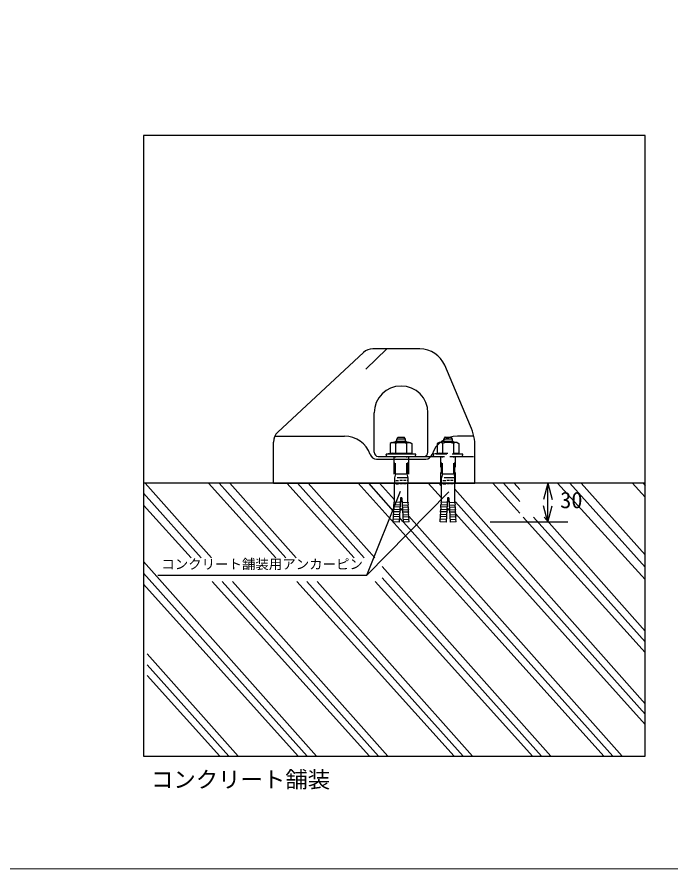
# Model space of a CAD drawing. Units: millimetres, scale not verified. Extents: x -1224 to 1080, y -808 to 808.
# Drawn here: x -396 to 188, y -808 to -46 of the extents above; entities that cross this region are included whole.
import ezdxf
from ezdxf.enums import TextEntityAlignment as Align

# ---------------------------------------------------------------- set-up
doc = ezdxf.new("R2010")
doc.units = ezdxf.units.MM
doc.header["$LTSCALE"] = 8
doc.linetypes.add('DASHED1', pattern=[1.8, 1.2, -0.6])
doc.linetypes.add('DASHED2', pattern=[3, 2, -1])
doc.layers.add('0-0', color=7, linetype='Continuous', lineweight=18)
doc.layers.add('0-1', color=7, linetype='Continuous')
doc.styles.add('ＭＳ ゴシック', font='')
doc.styles.get('ＭＳ ゴシック').set_extended_font_data('MS Gothic')

msp = doc.modelspace()

# ---------------------------------------------------------------- linework, layer by layer
at = {"layer": '0-0'}
msp.add_line((-1223.981, -807.668), (1080.019, -807.668), dxfattribs=at)
msp.add_lwpolyline([(-1223.981, -807.668), (1080.019, -807.668), (1080.019, 808.332), (-1223.981, 808.332)], close=True, dxfattribs=at)
at = {"layer": '0-1'}
for p, q in [((164.554, -152.296), (-283.525, -152.296)), ((164.554, -152.296), (-283.525, -152.296)), ((164.554, -152.296), (-283.525, -152.296)), ((-283.525, -152.296), (-283.525, -706.981)), ((164.554, -706.981), (164.554, -152.296)), ((164.554, -706.981), (164.554, -152.296)), ((164.554, -706.981), (164.554, -152.296)), ((-163.618, -417.328), (-86.906, -346.095)), ((-84.773, -360.889), (-66.219, -342.889)), ((-36.553, -342.889), (-78.74, -342.889)), ((8.705, -411.872), (-14.475, -357.48)), ((-77.453, -435.289), (-77.453, -400.047)), ((-29.453, -435.289), (-29.453, -400.047)), ((-167.453, -462.889), (-167.453, -426.122)), ((-166.252, -420.889), (-103.853, -420.889)), ((-58.133, -425.647), (-59.453, -426.409)), ((-58.478, -426.409), (-58.478, -425.846)), ((-48.773, -425.647), (-58.133, -425.647)), ((-49.553, -423.488), (-57.353, -423.488)), ((-57.353, -425.407), (-57.353, -423.488)), ((-57.113, -425.647), (-49.793, -425.647)), ((-56.125, -421.807), (-50.78, -421.807)), ((-49.553, -425.407), (-49.553, -423.488)), ((-48.773, -425.647), (-47.453, -426.409)), ((-48.427, -426.409), (-48.427, -425.846)), ((11.536, -420.889), (-3.053, -420.889)), ((-61.553, -426.409), (-63.152, -427.332)), ((-63.152, -427.332), (-63.152, -436.009)), ((-61.553, -426.409), (-45.353, -426.409)), ((-47.453, -426.409), (-59.453, -426.409)), ((-58.302, -427.332), (-58.302, -436.009)), ((-48.603, -427.332), (-48.603, -436.009)), ((-45.353, -426.409), (-43.753, -427.332)), ((-43.753, -427.332), (-43.753, -436.009)), ((12.547, -462.889), (12.547, -430.69)), ((-75.43, -441.289), (-31.475, -441.289)), ((-73.853, -438.889), (-33.053, -438.889)), ((-61.299, -436.009), (-66.653, -437.001)), ((-66.303, -438.889), (-66.653, -437.001)), ((-66.303, -438.889), (-40.603, -438.889)), ((-63.152, -436.009), (-43.753, -436.009)), ((-40.603, -438.889), (-40.253, -437.001)), ((164.554, -462.889), (-283.525, -462.889)), ((-222.676, -529.734), (-282.031, -462.889)), ((-165.386, -529.734), (-225.475, -462.889)), ((-156.301, -529.734), (-215.977, -462.889)), ((-147.046, -529.734), (-206.402, -462.889)), ((-167.453, -462.889), (12.547, -462.889)), ((-95.363, -529.734), (-155.456, -462.889)), ((-86.275, -529.734), (-145.949, -462.889)), ((-77.023, -529.734), (-136.378, -462.889)), ((28.784, -597.073), (-91.842, -462.889)), ((-60.077, -487.825), (-82.339, -462.889)), ((-59.453, -477.88), (-72.764, -462.889)), ((-59.453, -480.247), (-59.453, -462.889)), ((-59.453, -463.447), (-58.973, -463.447)), ((-58.013, -463.447), (-55.613, -463.447)), ((-52.253, -463.447), (-54.653, -463.447)), ((-48.893, -463.447), (-51.293, -463.447)), ((-47.453, -463.447), (-47.933, -463.447)), ((-47.453, -480.247), (-47.453, -462.889)), ((-17.453, -476.04), (-29.275, -462.889)), ((-17.453, -465.488), (-19.773, -462.889)), ((-17.453, -480.247), (-17.453, -462.889)), ((-17.453, -463.447), (-16.973, -463.447)), ((-16.013, -463.447), (-13.613, -463.447)), ((-10.253, -463.447), (-12.653, -463.447)), ((-6.893, -463.447), (-9.293, -463.447)), ((-5.453, -463.447), (-5.933, -463.447)), ((-5.453, -480.247), (-5.453, -462.889)), ((52.483, -489.596), (28.447, -462.889)), ((52.483, -479.171), (37.945, -462.889)), ((52.483, -468.497), (47.522, -462.889)), ((77.629, -462.889), (73.747, -477.378)), ((77.629, -462.889), (81.512, -477.378)), ((77.629, -497.617), (77.629, -462.889)), ((164.554, -549.079), (86.415, -462.889)), ((164.554, -537.943), (97.236, -462.889)), ((164.554, -526.844), (107.354, -462.889)), ((153.101, -462.62), (164.554, -475.428)), ((162.601, -462.62), (164.554, -464.821)), ((-231.931, -529.734), (-283.525, -471.941)), ((-84.161, -545.105), (-53.997, -469.995)), ((-84.161, -545.105), (-10.777, -470.599)), ((164.554, -660.206), (-5.453, -468.246)), ((-54.053, -476.047), (-55.183, -497.617)), ((-52.853, -476.047), (-54.053, -476.047)), ((-54.053, -479.123), (-52.853, -479.123)), ((-52.853, -476.047), (-51.722, -497.617)), ((-12.053, -476.047), (-13.183, -497.617)), ((-10.853, -476.047), (-12.053, -476.047)), ((-12.053, -479.123), (-10.853, -479.123)), ((-10.853, -476.047), (-9.722, -497.617)), ((164.554, -669.365), (-4.847, -479.608)), ((-241.017, -529.734), (-283.525, -482.449)), ((-60.105, -488.347), (-60.01, -486.549)), ((-54.618, -486.832), (-60.01, -486.549)), ((-59.885, -484.153), (-59.791, -482.355)), ((-54.492, -484.435), (-59.885, -484.153)), ((-54.398, -482.638), (-59.791, -482.355)), ((-54.272, -480.241), (-59.665, -479.959)), ((-52.633, -480.241), (-47.24, -479.959)), ((-52.507, -482.638), (-47.115, -482.355)), ((-52.413, -484.435), (-47.02, -484.153)), ((-52.287, -486.832), (-46.895, -486.549)), ((-47.02, -484.153), (-47.115, -482.355)), ((-46.801, -488.347), (-46.895, -486.549)), ((-18.105, -488.347), (-18.01, -486.549)), ((-12.618, -486.832), (-18.01, -486.549)), ((-17.885, -484.153), (-17.791, -482.355)), ((-12.492, -484.435), (-17.885, -484.153)), ((-12.398, -482.638), (-17.791, -482.355)), ((-12.272, -480.241), (-17.665, -479.959)), ((-10.633, -480.241), (-5.24, -479.959)), ((-10.507, -482.638), (-5.115, -482.355)), ((-10.413, -484.435), (-5.02, -484.153)), ((-10.287, -486.832), (-4.895, -486.549)), ((-5.02, -484.153), (-5.115, -482.355)), ((-4.801, -488.347), (-4.895, -486.549)), ((77.629, -497.617), (73.747, -483.128)), ((77.629, -497.617), (81.512, -483.128)), ((-54.838, -491.026), (-60.23, -490.744)), ((-54.712, -488.63), (-60.105, -488.347)), ((-51.746, -497.157), (-54.97, -493.546)), ((-52.193, -488.63), (-46.801, -488.347)), ((-52.068, -491.026), (-46.675, -490.744)), ((-51.973, -492.824), (-46.581, -492.541)), ((-46.581, -492.541), (-46.675, -490.744)), ((46.389, -597.073), (-46.498, -492.468)), ((-12.838, -491.026), (-18.23, -490.744)), ((-12.712, -488.63), (-18.105, -488.347)), ((-10.193, -488.63), (-4.801, -488.347)), ((-10.068, -491.026), (-4.675, -490.744)), ((-9.973, -492.824), (-4.581, -492.541)), ((164.554, -678.502), (-4.94, -489.96)), ((-4.581, -492.541), (-4.675, -490.744)), ((164.554, -614.125), (55.698, -493.168)), ((164.554, -604.691), (64.98, -493.168)), ((164.554, -595.191), (74.307, -493.168)), ((-60.576, -497.335), (-60.45, -494.938)), ((-55.183, -497.617), (-60.576, -497.335)), ((-55.057, -495.221), (-60.45, -494.938)), ((-51.848, -495.221), (-46.455, -494.938)), ((-46.33, -497.335), (-51.722, -497.617)), ((37.453, -597.073), (-51.353, -497.598)), ((-46.33, -497.335), (-46.455, -494.938)), ((-18.576, -497.335), (-18.45, -494.938)), ((-13.183, -497.617), (-18.576, -497.335)), ((-13.057, -495.221), (-18.45, -494.938)), ((-9.848, -495.221), (-4.455, -494.938)), ((-4.33, -497.335), (-9.722, -497.617)), ((-4.33, -497.335), (-4.455, -494.938)), ((95.463, -497.617), (26.031, -497.617)), ((-237.394, -513.159), (-237.394, -513.159)), ((-128.901, -706.981), (-283.525, -532.848)), ((-17.23, -597.073), (-70.383, -537.212)), ((-137.309, -706.981), (-283.525, -543.21)), ((-270.694, -545.105), (-84.161, -545.105)), ((-26.159, -597.073), (-70.383, -547.535)), ((-145.292, -706.981), (-283.525, -553.227)), ((-81.678, -706.981), (-222.226, -550.637)), ((-73.695, -706.981), (-213.27, -550.637)), ((-65.287, -706.981), (-204.114, -550.637)), ((-6.052, -706.981), (-146.595, -550.637)), ((1.935, -706.981), (-137.64, -550.637)), ((10.342, -706.981), (-128.484, -550.637)), ((-34.826, -597.073), (-76.571, -550.637)), ((63.979, -706.981), (-34.826, -597.073)), ((71.959, -706.981), (-26.159, -597.073)), ((80.362, -706.981), (-17.23, -597.073)), ((127.585, -706.981), (28.784, -597.073)), ((135.573, -706.981), (37.453, -597.073)), ((143.984, -706.981), (46.389, -597.073)), ((-280.267, -615.411), (-198.925, -706.981)), ((-280.267, -625.319), (-207.332, -706.981)), ((-280.267, -634.758), (-215.316, -706.981)), ((-283.525, -706.981), (164.554, -706.981)), ((-283.525, -706.981), (164.554, -706.981)), ((-283.525, -706.981), (164.554, -706.981))]:
    msp.add_line(p, q, dxfattribs=at)
at = {"layer": '0-1', "linetype": 'DASHED1'}
for p, q in [((-16.133, -425.647), (-17.453, -426.409)), ((-16.478, -426.409), (-16.478, -425.846)), ((-6.773, -425.647), (-16.133, -425.647)), ((-7.553, -423.488), (-15.353, -423.488)), ((-15.353, -425.407), (-15.353, -423.488)), ((-15.113, -425.647), (-7.793, -425.647)), ((-14.125, -421.807), (-8.78, -421.807)), ((-7.553, -425.407), (-7.553, -423.488)), ((-6.773, -425.647), (-5.453, -426.409)), ((-6.427, -426.409), (-6.427, -425.846)), ((-19.553, -426.409), (-21.152, -427.332)), ((-21.152, -427.332), (-21.152, -436.009)), ((-3.353, -426.409), (-19.553, -426.409)), ((-16.302, -427.332), (-16.302, -436.009)), ((-6.603, -427.332), (-6.603, -436.009)), ((-3.353, -426.409), (-1.753, -427.332)), ((-1.753, -427.332), (-1.753, -436.009)), ((-59.453, -453.911), (-59.453, -438.889)), ((-58.478, -454.474), (-58.478, -438.889)), ((-48.427, -454.474), (-48.427, -438.889)), ((-47.453, -453.911), (-47.453, -438.889)), ((-19.299, -436.009), (-24.653, -437.001)), ((-24.303, -438.889), (-24.653, -437.001)), ((-24.303, -438.889), (1.397, -438.889)), ((-21.152, -436.009), (-1.753, -436.009)), ((-18.053, -462.889), (-18.053, -438.889)), ((-17.453, -453.911), (-17.453, -438.889)), ((-16.478, -454.474), (-16.478, -438.889)), ((-6.427, -454.474), (-6.427, -438.889)), ((-5.453, -453.911), (-5.453, -438.889)), ((-4.853, -462.889), (-4.853, -438.889)), ((-3.606, -436.009), (1.747, -437.001)), ((-58.133, -454.673), (-59.453, -453.911)), ((-58.478, -454.474), (-59.453, -458.11)), ((-48.427, -454.474), (-47.453, -458.11)), ((-16.133, -454.673), (-17.453, -453.911)), ((-16.478, -454.474), (-17.453, -458.11)), ((-6.427, -454.474), (-5.453, -458.11)), ((-47.453, -458.11), (-59.453, -458.11)), ((-59.453, -458.11), (-59.453, -462.889)), ((-59.453, -460.447), (-58.973, -460.447)), ((-58.013, -460.447), (-55.613, -460.447)), ((-52.253, -460.447), (-54.653, -460.447)), ((-48.893, -460.447), (-51.293, -460.447)), ((-47.453, -460.447), (-47.933, -460.447)), ((-47.453, -458.11), (-47.453, -462.889)), ((-5.453, -458.11), (-17.453, -458.11)), ((-17.453, -462.889), (-17.453, -458.11)), ((-17.453, -460.447), (-16.973, -460.447)), ((-16.013, -460.447), (-13.613, -460.447)), ((-10.253, -460.447), (-12.653, -460.447)), ((-6.893, -460.447), (-9.293, -460.447)), ((-5.453, -460.447), (-5.933, -460.447)), ((-5.453, -462.889), (-5.453, -458.11))]:
    msp.add_line(p, q, dxfattribs=at)
at = {"layer": '0-1', "linetype": 'DASHED2'}
for p, q in [((-60.053, -438.889), (-60.053, -462.889)), ((-46.853, -438.889), (-46.853, -462.889)), ((-35.453, -438.889), (-18.053, -438.889)), ((-4.853, -438.889), (12.547, -438.889))]:
    msp.add_line(p, q, dxfattribs=at)
at = {"layer": '0-1'}
for points in [[(-45.606, -436.009), (-40.253, -437.001), (-66.653, -437.001)], [(-54.932, -492.824), (-60.324, -492.541), (-60.23, -490.744)], [(-12.932, -492.824), (-18.324, -492.541), (-18.23, -490.744)]]:
    msp.add_lwpolyline(points, dxfattribs=at)
at = {"layer": '0-1', "linetype": 'DASHED1'}
for points in [[(1.397, -438.889), (1.747, -437.001), (-24.653, -437.001)], [(-58.133, -454.673), (-48.773, -454.673), (-47.453, -453.911)], [(-16.133, -454.673), (-6.773, -454.673), (-5.453, -453.911)]]:
    msp.add_lwpolyline(points, dxfattribs=at)
at = {"layer": '0-1'}
for centre, radius, start, end in [((-78.74, -354.889), 12, 90, 132.8789), ((-36.553, -366.889), 24, 23.08146, 90), ((-53.453, -400.047), 24, 0, 180), ((-155.453, -426.122), 12, 132.8789, 180), ((-35.453, -430.69), 48, 0, 23.08146), ((-103.853, -444.889), 24, 18.66293, 90), ((-53.453, -425.047), 4.2, 129.51765, 158.21321), ((-57.113, -425.407), 0.24, 180, 270), ((-53.453, -425.047), 4.2, 21.78679, 50.48235), ((-49.793, -425.407), 0.24, 270, 0), ((-3.053, -444.889), 24, 90, 161.33707), ((-60.727, -430.054), 3.645, 48.30336, 90.01369), ((-53.453, -439.605), 13.196, 68.43819, 111.56181), ((-46.178, -430.054), 3.645, 89.98631, 131.69664), ((-75.43, -435.289), 6, 198.66293, 270), ((-73.853, -435.289), 3.6, 180, 270), ((-33.053, -435.289), 3.6, 270, 0), ((-31.475, -435.289), 6, 270, 341.33708), ((-62.693, -485.207), 3, 333.42182, 20.57818), ((-62.474, -481.013), 3, 333.42182, 20.57818), ((-41.453, -479.123), 14.4, 204.75091, 213.55731), ((-65.453, -479.123), 14.4, 326.44269, 335.24909), ((-44.432, -481.013), 3, 159.42182, 206.57818), ((-44.212, -485.207), 3, 159.42182, 206.57818), ((-20.693, -485.207), 3, 333.42182, 20.57818), ((-20.474, -481.013), 3, 333.42182, 20.57818), ((0.547, -479.123), 14.4, 204.75091, 213.55731), ((-23.453, -479.123), 14.4, 326.44269, 335.24909), ((-2.432, -481.013), 3, 159.42182, 206.57818), ((-2.212, -485.207), 3, 159.42182, 206.57818), ((-63.133, -493.596), 3, 333.42182, 20.57818), ((-62.913, -489.401), 3, 333.42182, 20.57818), ((-43.992, -489.401), 3, 159.42182, 206.57818), ((-43.772, -493.596), 3, 159.42182, 206.57818), ((-21.133, -493.596), 3, 333.42182, 20.57818), ((-20.913, -489.401), 3, 333.42182, 20.57818), ((-1.992, -489.401), 3, 159.42182, 206.57818), ((-1.772, -493.596), 3, 159.42182, 206.57818)]:
    msp.add_arc(centre, radius, start, end, dxfattribs=at)
at = {"layer": '0-1', "linetype": 'DASHED1'}
for centre, radius, start, end in [((-11.453, -425.047), 4.2, 129.51765, 158.21321), ((-15.113, -425.407), 0.24, 180, 270), ((-11.453, -425.047), 4.2, 21.78679, 50.48235), ((-7.793, -425.407), 0.24, 270, 0), ((-18.727, -430.054), 3.645, 48.30336, 90.01369), ((-11.453, -439.605), 13.196, 68.43819, 111.56181), ((-4.178, -430.054), 3.645, 89.98631, 131.69664)]:
    msp.add_arc(centre, radius, start, end, dxfattribs=at)

# ---------------------------------------------------------------- texts
at = {"layer": '0-0', "color": 4, "style": 'ＭＳ ゴシック'}
for s, height, p in [('30', 14.66, (88.652, -489.671)), ('コンクリート舗装用アンカーピン', 8.798, (-267.567, -542.283)), ('コンクリート舗装', 14.66, (-276.838, -739.437))]:
    msp.add_text(s, height=height, dxfattribs=at).set_placement(p, align=Align.BOTTOM_LEFT)

doc.saveas('drawing.dxf')
